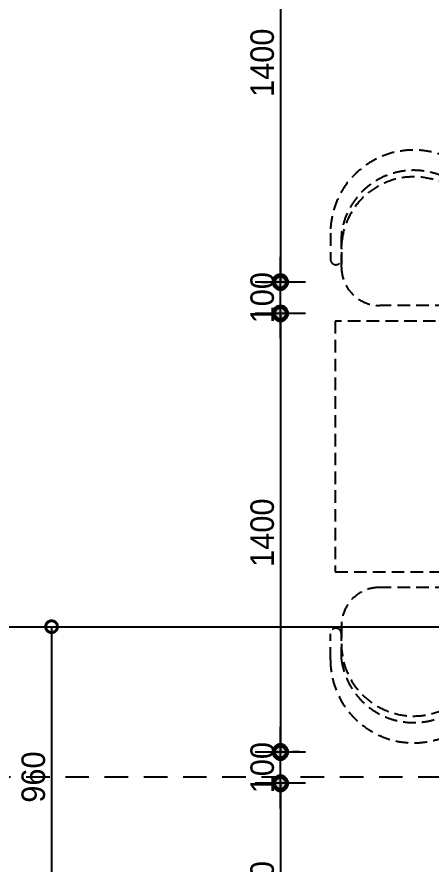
# Model space of a CAD drawing. Header units: inches. Extents: x -53835 to 52744, y -79586 to -50910.
# Drawn here: x 17029 to 18349, y -64695 to -61991 of the extents above; entities that cross this region are included whole.
import ezdxf

# ---------------------------------------------------------------- set-up
doc = ezdxf.new("R2010")
doc.units = ezdxf.units.IN
doc.header["$LTSCALE"] = 50
doc.header["$MEASUREMENT"] = 0
doc.linetypes.add('DH-HID2', pattern=[1.2, 0.8, -0.4])
doc.linetypes.add('HID', pattern=[2.5, 1.5, -1])
for name, color, linetype in [('06-LIGHT', 4, 'Continuous'), ('07-DIM WAL', 5, 'Continuous'), ('3.기호.계단선', 30, 'Continuous'), ('FU-FURM', 251, 'DH-HID2'), ('RC-LIGHT', 7, 'Continuous')]:
    doc.layers.add(name, color=color, linetype=linetype)
doc.styles.add('스타일1', font='HY울릉도M.TTF')
doc.dimstyles.new('30', dxfattribs={"dimscale": 30, "dimtxt": 2.5, "dimasz": 2.5, "dimexe": 1.25, "dimexo": 2, "dimtad": 1, "dimdec": 0, "dimtxsty": '스타일1', "dimblk": 'DOTSMALL', "dimcen": 2.5, "dimclrd": 1, "dimclre": 1, "dimclrt": 2, "dimadec": 0, "dimazin": 0, "dimtfac": 1, "dimtix": 1, "dimtmove": 0, "dimatfit": 3, "dimldrblk": 'DOTSMALL', "dimfxl": 1.25, "dimarcsym": 0})

# ---------------------------------------------------------------- blocks, each defined once
blk = doc.blocks.new('cjswjdehds')
at = {"layer": 'FU-FURM', "color": 8}
for p, q in [((18028.6, -62681.1), (18028.6, -62763.9)), ((18063.6, -62789.5), (18063.6, -62681.2)), ((18063.6, -62681.2), (18063.6, -62789.5)), ((18402.4, -62911.7), (18185.8, -62911.7)), ((18402.4, -63811.7), (18185.8, -63811.7)), ((18063.6, -63933.9), (18063.6, -64042.2)), ((18063.6, -64042.2), (18063.6, -63933.9)), ((18028.6, -64042.3), (18028.6, -63959.5))]:
    blk.add_line(p, q, dxfattribs=at)
blk.add_lwpolyline([(18044.1, -62961.7), (18044.1, -63761.7), (20044.1, -63761.7), (20044.1, -62961.7)], close=True, dxfattribs=at)
for centre, radius, start, end in [((18294.1, -62681.2), 265.6, 0.0246, 179.9754), ((18294.1, -62713), 232.7, 7.896, 172.1322), ((18294.1, -62731.7), 230.5, 359.9213, 180.0787), ((18046.1, -62764), 17.5, 179.9144, 0.0856), ((18185.8, -62789.5), 122.2, 180, 270), ((18185.8, -63933.9), 122.2, 90, 180), ((18046.1, -63959.5), 17.5, 359.9144, 180.0856), ((18294.1, -63991.7), 230.5, 179.9213, 0.0787), ((18294.1, -64042.2), 265.6, 180.0246, 359.9754), ((18294.1, -64010.4), 232.7, 187.8678, 352.104)]:
    blk.add_arc(centre, radius, start, end, dxfattribs=at)
blk = doc.blocks.new('1')
at = {"linetype": 'Continuous'}
h = blk.add_hatch(color=4, dxfattribs=at)
h.dxf.hatch_style = 1
edge = h.paths.add_edge_path()
edge.add_arc((11539653.5, -14273503.8), 37.5, 0, 360)
at = {"color": 1, "linetype": 'Continuous'}
for p, q in [((11539653.5, -14273637.1), (11539653.5, -14273370.5)), ((11539520.2, -14273503.8), (11539786.8, -14273503.8))]:
    blk.add_line(p, q, dxfattribs=at)
at = {"color": 4, "linetype": 'Continuous'}
for radius in [41.5, 37.5]:
    blk.add_circle((11539653.5, -14273503.8), radius, dxfattribs=at)
blk = doc.blocks.new('_DOTSMALL')
at = {"color": 0, "linetype": 'ByBlock', "const_width": 0.5}
blk.add_lwpolyline([(-0.0625, 0, 1), (0.0625, 0, 1)], format="xyb", close=True, dxfattribs=at)
blk = doc.blocks.new('*D422')
at = {"layer": '07-DIM WAL', "color": 1, "lineweight": -2, "transparency": 16777216}
for p, q in [((17869.1, -63012), (17869.1, -62762)), ((17929.1, -62837), (17906.6, -62837)), ((17809.1, -62937), (17831.6, -62937))]:
    blk.add_line(p, q, dxfattribs=at)
at = {"layer": 'Defpoints', "color": 0, "transparency": 16777216}
for p in [(17869.1, -62837), (17869.1, -62837), (17869.1, -62937)]:
    blk.add_point(p, dxfattribs=at)
at = {"layer": '07-DIM WAL', "color": 1, "lineweight": -2, "transparency": 16777216, "xscale": 75, "yscale": 75, "zscale": 75}
for p, rotation in [((17869.1, -62837), 270), ((17869.1, -62937), 90)]:
    blk.add_blockref('_DOTSMALL', p, dxfattribs=dict(at, rotation=rotation))
at = {"layer": '07-DIM WAL', "color": 2, "transparency": 16777216, "insert": (17811.4, -62887), "char_height": 75, "attachment_point": 5, "rotation": 90, "style": '스타일1'}
blk.add_mtext('100', dxfattribs=at)
blk = doc.blocks.new('*D424')
at = {"layer": '07-DIM WAL', "color": 1, "lineweight": -2, "transparency": 16777216}
for p, q in [((17869.1, -64512), (17869.1, -64262)), ((17929.1, -64337), (17906.6, -64337)), ((17809.1, -64437), (17831.6, -64437))]:
    blk.add_line(p, q, dxfattribs=at)
at = {"layer": 'Defpoints', "color": 0, "transparency": 16777216}
for p in [(17869.1, -64337), (17869.1, -64337), (17869.1, -64437)]:
    blk.add_point(p, dxfattribs=at)
at = {"layer": '07-DIM WAL', "color": 1, "lineweight": -2, "transparency": 16777216, "xscale": 75, "yscale": 75, "zscale": 75}
for p, rotation in [((17869.1, -64337), 270), ((17869.1, -64437), 90)]:
    blk.add_blockref('_DOTSMALL', p, dxfattribs=dict(at, rotation=rotation))
at = {"layer": '07-DIM WAL', "color": 2, "transparency": 16777216, "insert": (17811.4, -64387), "char_height": 75, "attachment_point": 5, "rotation": 90, "style": '스타일1'}
blk.add_mtext('100', dxfattribs=at)
blk = doc.blocks.new('*D441')
at = {"layer": '07-DIM WAL', "color": 1, "lineweight": -2, "transparency": 16777216}
for p, q in [((17809.1, -61437), (17831.6, -61437)), ((17869.1, -61437), (17869.1, -62837)), ((17809.1, -62837), (17831.6, -62837))]:
    blk.add_line(p, q, dxfattribs=at)
at = {"layer": 'Defpoints', "color": 0, "transparency": 16777216}
for p in [(17869.1, -61437), (17869.1, -62837), (17869.1, -62837)]:
    blk.add_point(p, dxfattribs=at)
at = {"layer": '07-DIM WAL', "color": 1, "lineweight": -2, "transparency": 16777216, "xscale": 75, "yscale": 75, "zscale": 75}
for p, rotation in [((17869.1, -61437), 90), ((17869.1, -62837), 270)]:
    blk.add_blockref('_DOTSMALL', p, dxfattribs=dict(at, rotation=rotation))
at = {"layer": '07-DIM WAL', "color": 2, "transparency": 16777216, "insert": (17811.4, -62137), "char_height": 75, "attachment_point": 5, "rotation": 90, "style": '스타일1'}
blk.add_mtext('1400', dxfattribs=at)
blk = doc.blocks.new('*D442')
at = {"layer": '07-DIM WAL', "color": 1, "lineweight": -2, "transparency": 16777216}
for p, q in [((17809.1, -62937), (17831.6, -62937)), ((17869.1, -62937), (17869.1, -64337)), ((17809.1, -64337), (17831.6, -64337))]:
    blk.add_line(p, q, dxfattribs=at)
at = {"layer": 'Defpoints', "color": 0, "transparency": 16777216}
for p in [(17869.1, -62937), (17869.1, -64337), (17869.1, -64337)]:
    blk.add_point(p, dxfattribs=at)
at = {"layer": '07-DIM WAL', "color": 1, "lineweight": -2, "transparency": 16777216, "xscale": 75, "yscale": 75, "zscale": 75}
for p, rotation in [((17869.1, -62937), 90), ((17869.1, -64337), 270)]:
    blk.add_blockref('_DOTSMALL', p, dxfattribs=dict(at, rotation=rotation))
at = {"layer": '07-DIM WAL', "color": 2, "transparency": 16777216, "insert": (17811.4, -63637), "char_height": 75, "attachment_point": 5, "rotation": 90, "style": '스타일1'}
blk.add_mtext('1400', dxfattribs=at)
blk = doc.blocks.new('*D443')
at = {"layer": '07-DIM WAL', "color": 1, "lineweight": -2, "transparency": 16777216}
for p, q in [((17809.1, -64437), (17831.6, -64437)), ((17869.1, -64437), (17869.1, -65097)), ((17809.1, -65097), (17831.6, -65097))]:
    blk.add_line(p, q, dxfattribs=at)
at = {"layer": 'Defpoints', "color": 0, "transparency": 16777216}
for p in [(17869.1, -64437), (17869.1, -65097), (17869.1, -65097)]:
    blk.add_point(p, dxfattribs=at)
at = {"layer": '07-DIM WAL', "color": 1, "lineweight": -2, "transparency": 16777216, "xscale": 75, "yscale": 75, "zscale": 75}
for p, rotation in [((17869.1, -64437), 90), ((17869.1, -65097), 270)]:
    blk.add_blockref('_DOTSMALL', p, dxfattribs=dict(at, rotation=rotation))
at = {"layer": '07-DIM WAL', "color": 2, "transparency": 16777216, "insert": (17811.3, -64767), "char_height": 75, "attachment_point": 5, "rotation": 90, "style": '스타일1'}
blk.add_mtext('660', dxfattribs=at)
blk = doc.blocks.new('*D444')
at = {"layer": '07-DIM WAL', "color": 1, "lineweight": -2, "transparency": 16777216}
for p, q in [((17079.3, -63937), (17101.8, -63937)), ((17139.3, -63937), (17139.3, -64897)), ((17079.3, -64897), (17101.8, -64897))]:
    blk.add_line(p, q, dxfattribs=at)
at = {"layer": 'Defpoints', "color": 0, "transparency": 16777216}
for p in [(17139.3, -63937), (17139.3, -64897), (17139.3, -64897)]:
    blk.add_point(p, dxfattribs=at)
at = {"layer": '07-DIM WAL', "color": 1, "lineweight": -2, "transparency": 16777216, "xscale": 75, "yscale": 75, "zscale": 75}
for p, rotation in [((17139.3, -63937), 90), ((17139.3, -64897), 270)]:
    blk.add_blockref('_DOTSMALL', p, dxfattribs=dict(at, rotation=rotation))
at = {"layer": '07-DIM WAL', "color": 2, "transparency": 16777216, "insert": (17081.4, -64417), "char_height": 75, "attachment_point": 5, "rotation": 90, "style": '스타일1'}
blk.add_mtext('960', dxfattribs=at)

msp = doc.modelspace()

# ---------------------------------------------------------------- linework, layer by layer
at = {"layer": '06-LIGHT'}
msp.add_line((16509.631, -63937.002), (21928.631, -63937.002), dxfattribs=at)
at = {"layer": '3.기호.계단선', "linetype": 'HID'}
msp.add_lwpolyline([(18383.597, -64417.002), (16058.655, -64417.002), (16058.655, -62641.086), (15809.631, -62641.086), (15809.631, -62060.39)], dxfattribs=at)

# ---------------------------------------------------------------- block references
msp.add_blockref('cjswjdehds', (0, 0))
at = {"layer": 'RC-LIGHT', "xscale": -0.6024096385271789, "yscale": 0.6024096385271789, "zscale": 0.6024096385271789}
for p in [(6969467.624, 8535659.257), (6969467.624, 8535559.257), (6969467.624, 8534159.257), (6969467.624, 8534059.257)]:
    msp.add_blockref('1', p, dxfattribs=at)

# ---------------------------------------------------------------- dimensions: what is measured, and where the dimension line sits
at = {"layer": '07-DIM WAL'}
for base, p1, p2, picture, middle in [((17869.131, -62837.002), (17869.131, -61437.002), (17869.131, -62837.002), '*D441', (17811.383, -62137.002)), ((17869.131, -62837.002), (17869.131, -62937.002), (17869.131, -62837.002), '*D422', (17811.383, -62887.002)), ((17869.131, -64337.002), (17869.131, -62937.002), (17869.131, -64337.002), '*D442', (17811.383, -63637.002)), ((17139.258, -64897.002), (17139.258, -63937.002), (17139.258, -64897.002), '*D444', (17081.41, -64417.002)), ((17869.131, -64337.002), (17869.131, -64437.002), (17869.131, -64337.002), '*D424', (17811.383, -64387.002)), ((17869.131, -65097.002), (17869.131, -64468.937), (17869.131, -65097.002), '*D443', (17811.333, -64767.002))]:
    dim = msp.add_linear_dim(base=base, p1=p1, p2=p2, angle=90, dimstyle='30', dxfattribs=at)
    dim.commit()
    dim.dimension.update_dxf_attribs({"geometry": picture, "text_midpoint": middle})

doc.saveas('drawing.dxf')
